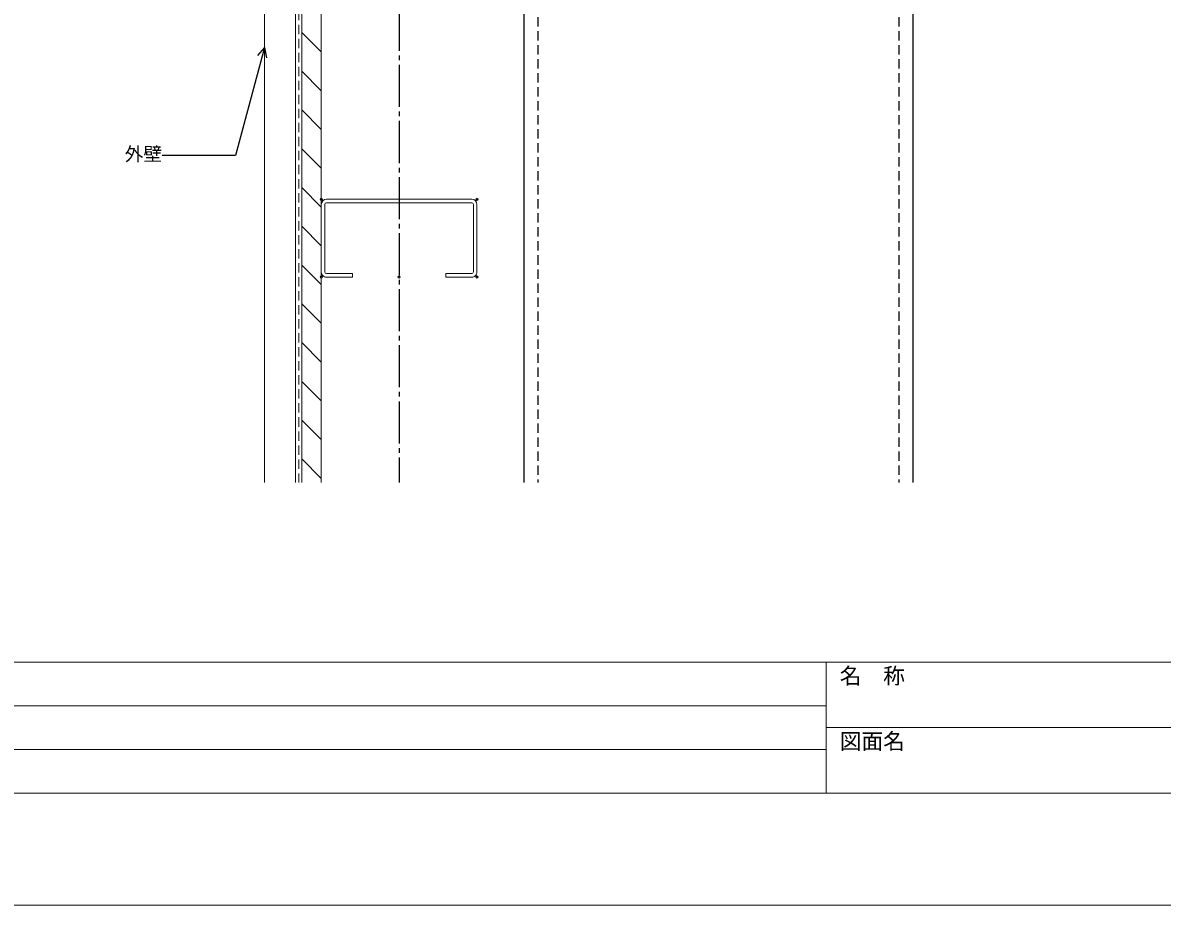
# Model space of a CAD drawing. Units: millimetres at full size, sheet at 1:3; details may follow other scales. Extents: x -1262 to 1258, y -891 to 1034.
# Drawn here: x -836 to -104, y -891 to -325 of the extents above; entities that cross this region are included whole.
import ezdxf
from ezdxf.enums import TextEntityAlignment as Align

# ---------------------------------------------------------------- set-up
doc = ezdxf.new("R2010")
doc.units = ezdxf.units.MM
doc.header["$LTSCALE"] = 3
doc.header["$PDMODE"] = 32
doc.header["$PDSIZE"] = 1.5
doc.linetypes.add('CHAIN2', pattern=[12, 9, -1, 1, -1])
doc.linetypes.add('DASHED2', pattern=[3, 2, -1])
for name, color, linetype, lineweight in [('0-0_補助1', 4, 'Continuous', 5), ('0-4_寸法線1', 5, 'Continuous', 25), ('0-6_名称1', 5, 'Continuous', 25), ('0-E_外壁1', 6, 'Continuous', 20), ('2-1_裏貼1', 2, 'Continuous', 18), ('3-9_断熱材1', 4, 'Continuous', 5), ('3-D_防水シート', 3, 'DASHED2', 9), ('4-3_H鋼2', 12, 'Continuous', 25), ('4-5_C鋼1', 2, 'Continuous', 18), ('5-B_枠2', 4, 'Continuous', 5)]:
    doc.layers.add(name, color=color, linetype=linetype, lineweight=lineweight)
doc.styles.add('Arial', font='')
doc.styles.add('ＭＳ ゴシック', font='')
doc.styles.get('Arial').set_extended_font_data('Arial')
doc.styles.get('ＭＳ ゴシック').set_extended_font_data('MS Gothic')

msp = doc.modelspace()

# ---------------------------------------------------------------- linework, layer by layer
at = {"layer": '0-0_補助1'}
for p, q in [((-1194.647, -735), (1191.647, -735)), ((-320.3, -735), (-320.3, -819)), ((-1194.647, -763), (-320.3, -763)), ((-320.3, -777), (651.647, -777)), ((-1194.647, -791), (-320.3, -791)), ((-1194.647, -819), (1191.647, -819)), ((1191.647, -819), (-1194.647, -819))]:
    msp.add_line(p, q, dxfattribs=at)
at = {"layer": '0-4_寸法線1', "linetype": 'CHAIN2'}
msp.add_line((-594.647, 692.477), (-594.647, -619.534), dxfattribs=at)
at = {"layer": '0-6_名称1'}
for q in [(-685.598, -345.408), (-679.803, -346.961)]:
    msp.add_line((-681.147, -340.389), q, dxfattribs=at)
msp.add_lwpolyline([(-681.147, -340.389), (-699.744, -409.793), (-746.947, -409.793)], dxfattribs=at)
at = {"layer": '0-E_外壁1'}
for p, q in [((-681.147, 142.211), (-681.147, -619.534)), ((-661.147, 142.211), (-661.147, -619.534))]:
    msp.add_line(p, q, dxfattribs=at)
at = {"layer": '2-1_裏貼1'}
for p, q in [((-644.647, -343.202), (-657.147, -330.702)), ((-644.647, -368.092), (-657.147, -355.592)), ((-644.647, -392.982), (-657.147, -380.482)), ((-644.647, -417.872), (-657.147, -405.372)), ((-644.647, -442.762), (-657.147, -430.262)), ((-644.647, -467.653), (-657.147, -455.153)), ((-644.647, -492.543), (-657.147, -480.043)), ((-644.647, -517.433), (-657.147, -504.933)), ((-644.647, -542.323), (-657.147, -529.823)), ((-644.647, -567.213), (-657.147, -554.713)), ((-644.647, -592.103), (-657.147, -579.603)), ((-644.647, -616.994), (-657.147, -604.494))]:
    msp.add_line(p, q, dxfattribs=at)
at = {"layer": '3-9_断熱材1'}
for p, q in [((-657.147, 142.211), (-657.147, -619.534)), ((-644.647, 142.211), (-644.647, -619.534))]:
    msp.add_line(p, q, dxfattribs=at)
at = {"layer": '3-D_防水シート'}
msp.add_line((-659.147, 142.211), (-659.147, -619.534), dxfattribs=at)
at = {"layer": '4-3_H鋼2'}
for p, q in [((-514.647, -140.789), (-514.647, -619.534)), ((-264.647, -140.789), (-264.647, -619.534))]:
    msp.add_line(p, q, dxfattribs=at)
at = {"layer": '4-3_H鋼2', "linetype": 'DASHED2'}
for p, q in [((-505.647, -140.789), (-505.647, -619.534)), ((-273.647, -140.789), (-273.647, -619.534))]:
    msp.add_line(p, q, dxfattribs=at)
at = {"layer": '4-5_C鋼1'}
for p, q in [((-641.347, -437.789), (-547.947, -437.789)), ((-644.647, -484.489), (-644.647, -441.089)), ((-642.347, -441.089), (-642.347, -484.489)), ((-547.947, -440.089), (-641.347, -440.089)), ((-546.947, -484.489), (-546.947, -441.089)), ((-544.647, -441.089), (-544.647, -484.489)), ((-547.947, -487.789), (-564.647, -487.789))]:
    msp.add_line(p, q, dxfattribs=at)
for points in [[(-641.347, -485.489), (-624.647, -485.489), (-624.647, -487.789), (-641.347, -487.789)], [(-564.647, -487.789), (-564.647, -485.489), (-547.947, -485.489)]]:
    msp.add_lwpolyline(points, dxfattribs=at)
for centre, radius, start, end in [((-641.347, -441.089), 3.3, 90, 180), ((-547.947, -441.089), 3.3, 0.00004, 90), ((-641.347, -441.089), 1, 90, 180), ((-547.947, -441.089), 1, 0, 90), ((-641.347, -484.489), 3.3, 179.99996, 270), ((-641.347, -484.489), 1, 180, 270), ((-547.947, -484.489), 1, 270, 0), ((-547.947, -484.489), 3.3, 270, 0.00004)]:
    msp.add_arc(centre, radius, start, end, dxfattribs=at)
for p in [(-644.647, -437.789), (-544.647, -437.789), (-644.647, -487.789), (-594.647, -487.789), (-544.647, -487.789)]:
    msp.add_point(p, dxfattribs=at)
at = {"layer": '5-B_枠2'}
msp.add_lwpolyline([(-1261.5, 891), (1258.5, 891), (1258.5, -891), (-1261.5, -891)], close=True, dxfattribs=at)

# ---------------------------------------------------------------- texts
at = {"layer": '0-0_補助1', "style": 'Arial'}
for s, p in [('名\u3000称', (-311.626, -751.913)), ('図面名', (-311.626, -793.913))]:
    msp.add_text(s, height=10.23, dxfattribs=at).set_placement(p, align=Align.BOTTOM_LEFT)
at = {"layer": '0-6_名称1', "style": 'ＭＳ ゴシック'}
msp.add_text('外壁', height=8.798, dxfattribs=at).set_placement((-770.947, -415.793), align=Align.BOTTOM_LEFT)

doc.saveas('drawing.dxf')
